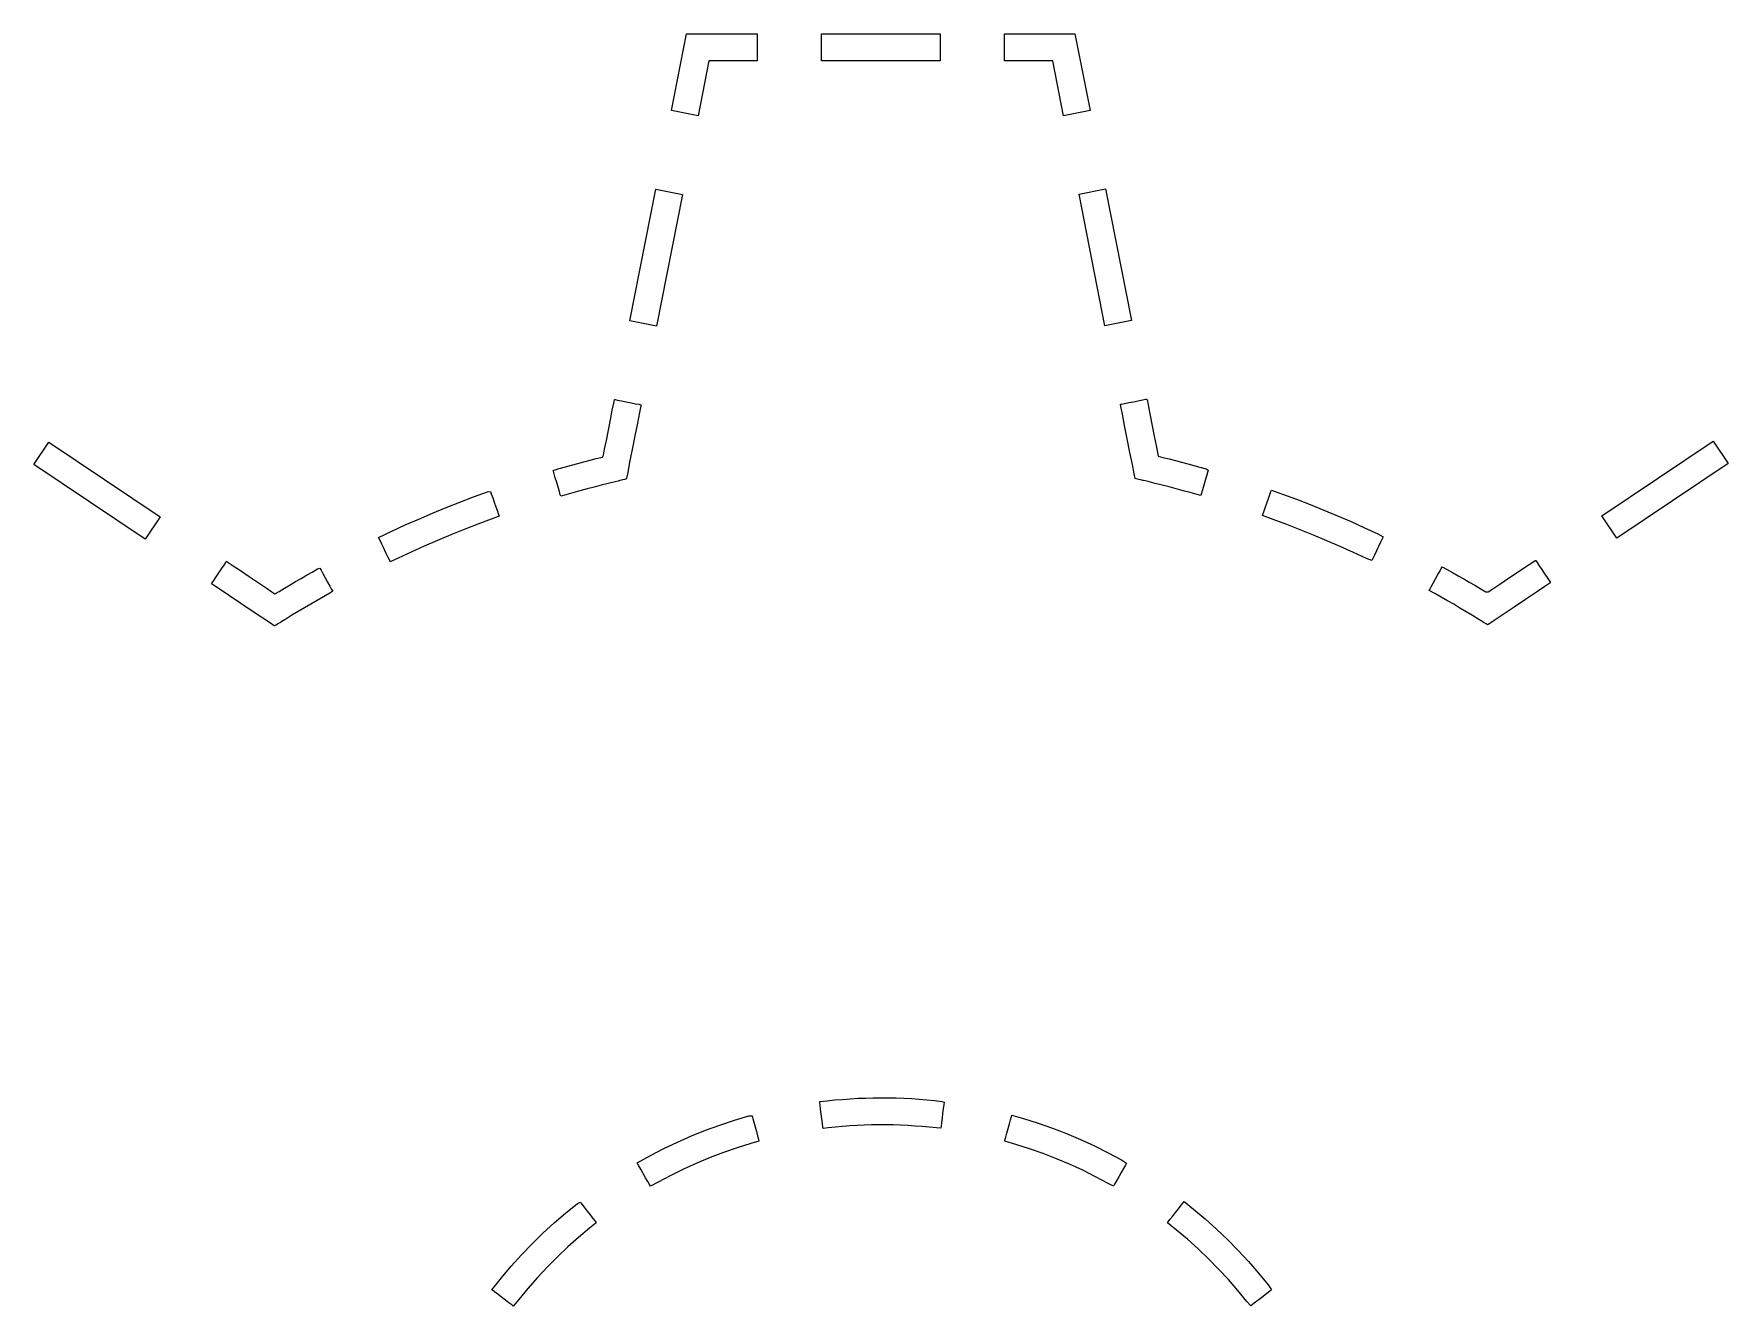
# Model space of a CAD drawing. Header units: metres. Extents: x 1612 to 2178, y 1755 to 2101.
# Drawn here: x 1655.31 to 1681.82, y 2038.31 to 2058.21 of the extents above; entities that cross this region are included whole.
import ezdxf

# ---------------------------------------------------------------- set-up
doc = ezdxf.new("R2010")
doc.units = ezdxf.units.M

msp = doc.modelspace()

# ---------------------------------------------------------------- linework, layer by layer
at = {"layer": 'COMPONENT0'}
for p, q in [((1665.289, 2057.009, 0), (1665.526, 2058.209, 0)), ((1665.526, 2058.209, 0), (1666.628, 2058.209, 0)), ((1666.628, 2058.209, 0), (1666.628, 2057.786, 0)), ((1667.636, 2057.786, 0), (1667.636, 2058.209, 0)), ((1667.636, 2058.209, 0), (1669.491, 2058.209, 0)), ((1669.491, 2058.209, 0), (1669.491, 2057.786, 0)), ((1670.5, 2057.786, 0), (1670.5, 2058.209, 0)), ((1670.5, 2058.209, 0), (1671.601, 2058.209, 0)), ((1671.601, 2058.209, 0), (1671.838, 2057.01, 0)), ((1665.874, 2057.786, 0), (1665.705, 2056.926, 0)), ((1666.628, 2057.786, 0), (1665.874, 2057.786, 0)), ((1669.491, 2057.786, 0), (1667.636, 2057.786, 0)), ((1671.253, 2057.786, 0), (1670.5, 2057.786, 0)), ((1671.423, 2056.928, 0), (1671.253, 2057.786, 0)), ((1665.705, 2056.926, 0), (1665.289, 2057.009, 0)), ((1671.838, 2057.01, 0), (1671.423, 2056.928, 0)), ((1664.64, 2053.72, 0), (1665.047, 2055.779, 0)), ((1665.047, 2055.779, 0), (1665.462, 2055.697, 0)), ((1671.665, 2055.701, 0), (1672.08, 2055.783, 0)), ((1672.08, 2055.783, 0), (1672.486, 2053.725, 0)), ((1665.462, 2055.697, 0), (1665.055, 2053.638, 0)), ((1672.071, 2053.643, 0), (1671.665, 2055.701, 0)), ((1665.055, 2053.638, 0), (1664.64, 2053.72, 0)), ((1672.486, 2053.725, 0), (1672.071, 2053.643, 0)), ((1664.335, 2052.175, 0), (1664.364, 2052.322, 0)), ((1664.364, 2052.322, 0), (1664.386, 2052.433, 0)), ((1664.386, 2052.433, 0), (1664.397, 2052.488, 0)), ((1664.397, 2052.488, 0), (1664.407, 2052.488, 0)), ((1664.407, 2052.488, 0), (1664.447, 2052.481, 0)), ((1664.447, 2052.481, 0), (1664.508, 2052.468, 0)), ((1664.508, 2052.468, 0), (1664.581, 2052.454, 0)), ((1664.581, 2052.454, 0), (1664.657, 2052.439, 0)), ((1664.657, 2052.439, 0), (1664.727, 2052.425, 0)), ((1664.727, 2052.425, 0), (1664.781, 2052.415, 0)), ((1664.781, 2052.415, 0), (1664.81, 2052.409, 0)), ((1664.809, 2052.389, 0), (1664.789, 2052.287, 0)), ((1664.81, 2052.409, 0), (1664.809, 2052.389, 0)), ((1672.313, 2052.416, 0), (1672.331, 2052.42, 0)), ((1672.321, 2052.379, 0), (1672.313, 2052.416, 0)), ((1672.344, 2052.259, 0), (1672.321, 2052.379, 0)), ((1672.331, 2052.42, 0), (1672.377, 2052.429, 0)), ((1672.377, 2052.429, 0), (1672.442, 2052.442, 0)), ((1672.442, 2052.442, 0), (1672.516, 2052.456, 0)), ((1672.516, 2052.456, 0), (1672.592, 2052.471, 0)), ((1672.592, 2052.471, 0), (1672.658, 2052.484, 0)), ((1672.658, 2052.484, 0), (1672.707, 2052.494, 0)), ((1672.707, 2052.494, 0), (1672.728, 2052.498, 0)), ((1672.728, 2052.498, 0), (1672.734, 2052.469, 0)), ((1672.734, 2052.469, 0), (1672.753, 2052.377, 0)), ((1672.753, 2052.377, 0), (1672.78, 2052.241, 0)), ((1664.303, 2052.011, 0), (1664.335, 2052.175, 0)), ((1664.756, 2052.122, 0), (1664.716, 2051.92, 0)), ((1664.789, 2052.287, 0), (1664.756, 2052.122, 0)), ((1672.379, 2052.083, 0), (1672.344, 2052.259, 0)), ((1672.42, 2051.875, 0), (1672.379, 2052.083, 0)), ((1672.78, 2052.241, 0), (1672.811, 2052.081, 0)), ((1672.811, 2052.081, 0), (1672.843, 2051.918, 0)), ((1655.315, 2051.474, 0), (1655.55, 2051.825, 0)), ((1655.55, 2051.825, 0), (1657.292, 2050.657, 0)), ((1664.244, 2051.715, 0), (1664.271, 2051.851, 0)), ((1664.271, 2051.851, 0), (1664.303, 2052.011, 0)), ((1664.716, 2051.92, 0), (1664.674, 2051.707, 0)), ((1672.462, 2051.663, 0), (1672.42, 2051.875, 0)), ((1672.843, 2051.918, 0), (1672.872, 2051.771, 0)), ((1672.872, 2051.771, 0), (1672.894, 2051.66, 0)), ((1679.843, 2050.673, 0), (1681.584, 2051.841, 0)), ((1681.584, 2051.841, 0), (1681.82, 2051.49, 0)), ((1663.822, 2051.49, 0), (1663.918, 2051.516, 0)), ((1663.918, 2051.516, 0), (1664.015, 2051.541, 0)), ((1664.015, 2051.541, 0), (1664.111, 2051.566, 0)), ((1664.111, 2051.566, 0), (1664.208, 2051.59, 0)), ((1664.208, 2051.59, 0), (1664.226, 2051.622, 0)), ((1664.226, 2051.622, 0), (1664.244, 2051.715, 0)), ((1664.635, 2051.508, 0), (1664.604, 2051.349, 0)), ((1664.674, 2051.707, 0), (1664.635, 2051.508, 0)), ((1672.5, 2051.472, 0), (1672.462, 2051.663, 0)), ((1672.894, 2051.66, 0), (1672.905, 2051.605, 0)), ((1672.905, 2051.605, 0), (1672.978, 2051.585, 0)), ((1672.978, 2051.585, 0), (1673.075, 2051.561, 0)), ((1673.075, 2051.561, 0), (1673.172, 2051.536, 0)), ((1673.172, 2051.536, 0), (1673.268, 2051.51, 0)), ((1673.268, 2051.51, 0), (1673.365, 2051.484, 0)), ((1657.056, 2050.305, 0), (1655.315, 2051.474, 0)), ((1663.438, 2051.382, 0), (1663.534, 2051.41, 0)), ((1663.442, 2051.369, 0), (1663.438, 2051.382, 0)), ((1663.454, 2051.327, 0), (1663.442, 2051.369, 0)), ((1663.472, 2051.266, 0), (1663.454, 2051.327, 0)), ((1663.494, 2051.193, 0), (1663.472, 2051.266, 0)), ((1663.534, 2051.41, 0), (1663.629, 2051.437, 0)), ((1663.629, 2051.437, 0), (1663.725, 2051.464, 0)), ((1663.725, 2051.464, 0), (1663.822, 2051.49, 0)), ((1664.571, 2051.242, 0), (1664.553, 2051.238, 0)), ((1664.581, 2051.245, 0), (1664.571, 2051.242, 0)), ((1664.585, 2051.258, 0), (1664.581, 2051.245, 0)), ((1664.604, 2051.349, 0), (1664.585, 2051.258, 0)), ((1672.528, 2051.328, 0), (1672.5, 2051.472, 0)), ((1672.542, 2051.257, 0), (1672.528, 2051.328, 0)), ((1672.546, 2051.253, 0), (1672.542, 2051.257, 0)), ((1672.559, 2051.25, 0), (1672.546, 2051.253, 0)), ((1672.578, 2051.245, 0), (1672.559, 2051.25, 0)), ((1672.602, 2051.24, 0), (1672.578, 2051.245, 0)), ((1672.626, 2051.234, 0), (1672.602, 2051.24, 0)), ((1673.365, 2051.484, 0), (1673.461, 2051.458, 0)), ((1673.461, 2051.458, 0), (1673.557, 2051.431, 0)), ((1673.557, 2051.431, 0), (1673.653, 2051.404, 0)), ((1673.659, 2051.293, 0), (1673.639, 2051.223, 0)), ((1673.653, 2051.404, 0), (1673.687, 2051.386, 0)), ((1673.676, 2051.351, 0), (1673.659, 2051.293, 0)), ((1673.687, 2051.386, 0), (1673.676, 2051.351, 0)), ((1681.82, 2051.49, 0), (1680.079, 2050.322, 0)), ((1662.194, 2050.967, 0), (1662.41, 2051.047, 0)), ((1662.41, 2051.047, 0), (1662.457, 2051.051, 0)), ((1662.457, 2051.051, 0), (1662.471, 2051.013, 0)), ((1662.471, 2051.013, 0), (1662.492, 2050.954, 0)), ((1663.515, 2051.119, 0), (1663.494, 2051.193, 0)), ((1663.535, 2051.052, 0), (1663.515, 2051.119, 0)), ((1663.55, 2051.002, 0), (1663.535, 2051.052, 0)), ((1663.557, 2050.977, 0), (1663.55, 2051.002, 0)), ((1663.639, 2051, 0), (1663.557, 2050.977, 0)), ((1663.748, 2051.031, 0), (1663.639, 2051, 0)), ((1663.858, 2051.062, 0), (1663.748, 2051.031, 0)), ((1663.968, 2051.091, 0), (1663.858, 2051.062, 0)), ((1664.078, 2051.121, 0), (1663.968, 2051.091, 0)), ((1664.189, 2051.149, 0), (1664.078, 2051.121, 0)), ((1664.299, 2051.177, 0), (1664.189, 2051.149, 0)), ((1664.409, 2051.204, 0), (1664.299, 2051.177, 0)), ((1664.453, 2051.214, 0), (1664.409, 2051.204, 0)), ((1664.464, 2051.217, 0), (1664.453, 2051.214, 0)), ((1664.483, 2051.221, 0), (1664.464, 2051.217, 0)), ((1664.506, 2051.227, 0), (1664.483, 2051.221, 0)), ((1664.53, 2051.232, 0), (1664.506, 2051.227, 0)), ((1664.553, 2051.238, 0), (1664.53, 2051.232, 0)), ((1672.648, 2051.229, 0), (1672.626, 2051.234, 0)), ((1672.666, 2051.225, 0), (1672.648, 2051.229, 0)), ((1672.675, 2051.223, 0), (1672.666, 2051.225, 0)), ((1672.745, 2051.206, 0), (1672.675, 2051.223, 0)), ((1672.855, 2051.179, 0), (1672.745, 2051.206, 0)), ((1672.966, 2051.152, 0), (1672.855, 2051.179, 0)), ((1673.076, 2051.123, 0), (1672.966, 2051.152, 0)), ((1673.186, 2051.094, 0), (1673.076, 2051.123, 0)), ((1673.296, 2051.064, 0), (1673.186, 2051.094, 0)), ((1673.406, 2051.034, 0), (1673.296, 2051.064, 0)), ((1673.516, 2051.003, 0), (1673.406, 2051.034, 0)), ((1673.571, 2050.991, 0), (1673.516, 2051.003, 0)), ((1673.581, 2051.023, 0), (1673.571, 2050.991, 0)), ((1673.597, 2051.079, 0), (1673.581, 2051.023, 0)), ((1673.617, 2051.148, 0), (1673.597, 2051.079, 0)), ((1673.639, 2051.223, 0), (1673.617, 2051.148, 0)), ((1674.628, 2050.94, 0), (1674.651, 2051.004, 0)), ((1674.651, 2051.004, 0), (1674.668, 2051.051, 0)), ((1674.668, 2051.051, 0), (1674.676, 2051.074, 0)), ((1674.676, 2051.074, 0), (1674.849, 2051.012, 0)), ((1674.849, 2051.012, 0), (1675.066, 2050.931, 0)), ((1661.337, 2050.621, 0), (1661.549, 2050.712, 0)), ((1661.549, 2050.712, 0), (1661.763, 2050.8, 0)), ((1661.763, 2050.8, 0), (1661.978, 2050.885, 0)), ((1661.978, 2050.885, 0), (1662.194, 2050.967, 0)), ((1662.492, 2050.954, 0), (1662.516, 2050.885, 0)), ((1662.516, 2050.885, 0), (1662.542, 2050.812, 0)), ((1662.542, 2050.812, 0), (1662.566, 2050.746, 0)), ((1662.566, 2050.746, 0), (1662.584, 2050.694, 0)), ((1674.54, 2050.692, 0), (1674.555, 2050.735, 0)), ((1674.555, 2050.735, 0), (1674.577, 2050.797, 0)), ((1674.577, 2050.797, 0), (1674.602, 2050.868, 0)), ((1674.602, 2050.868, 0), (1674.628, 2050.94, 0)), ((1675.066, 2050.931, 0), (1675.281, 2050.848, 0)), ((1675.281, 2050.848, 0), (1675.496, 2050.761, 0)), ((1675.496, 2050.761, 0), (1675.709, 2050.672, 0)), ((1657.292, 2050.657, 0), (1657.056, 2050.305, 0)), ((1660.915, 2050.432, 0), (1661.125, 2050.528, 0)), ((1661.125, 2050.528, 0), (1661.337, 2050.621, 0)), ((1662.048, 2050.457, 0), (1661.838, 2050.373, 0)), ((1662.258, 2050.539, 0), (1662.048, 2050.457, 0)), ((1662.469, 2050.618, 0), (1662.258, 2050.539, 0)), ((1662.594, 2050.666, 0), (1662.469, 2050.618, 0)), ((1662.584, 2050.694, 0), (1662.594, 2050.666, 0)), ((1674.534, 2050.676, 0), (1674.54, 2050.692, 0)), ((1674.704, 2050.615, 0), (1674.534, 2050.676, 0)), ((1674.915, 2050.536, 0), (1674.704, 2050.615, 0)), ((1675.125, 2050.454, 0), (1674.915, 2050.536, 0)), ((1675.335, 2050.369, 0), (1675.125, 2050.454, 0)), ((1675.709, 2050.672, 0), (1675.921, 2050.58, 0)), ((1675.921, 2050.58, 0), (1676.132, 2050.485, 0)), ((1676.132, 2050.485, 0), (1676.341, 2050.388, 0)), ((1680.079, 2050.322, 0), (1679.843, 2050.673, 0)), ((1660.707, 2050.333, 0), (1660.915, 2050.432, 0)), ((1660.712, 2050.323, 0), (1660.707, 2050.333, 0)), ((1660.73, 2050.286, 0), (1660.712, 2050.323, 0)), ((1660.757, 2050.23, 0), (1660.73, 2050.286, 0)), ((1660.789, 2050.164, 0), (1660.757, 2050.23, 0)), ((1661.422, 2050.196, 0), (1661.217, 2050.104, 0)), ((1661.63, 2050.286, 0), (1661.422, 2050.196, 0)), ((1661.838, 2050.373, 0), (1661.63, 2050.286, 0)), ((1675.543, 2050.282, 0), (1675.335, 2050.369, 0)), ((1675.751, 2050.192, 0), (1675.543, 2050.282, 0)), ((1675.957, 2050.1, 0), (1675.751, 2050.192, 0)), ((1676.35, 2050.193, 0), (1676.317, 2050.123, 0)), ((1676.341, 2050.388, 0), (1676.422, 2050.343, 0)), ((1676.381, 2050.258, 0), (1676.35, 2050.193, 0)), ((1676.406, 2050.311, 0), (1676.381, 2050.258, 0)), ((1676.422, 2050.343, 0), (1676.406, 2050.311, 0)), ((1658.29, 2049.9, 0), (1658.318, 2049.941, 0)), ((1658.318, 2049.941, 0), (1658.33, 2049.96, 0)), ((1658.33, 2049.96, 0), (1658.355, 2049.943, 0)), ((1658.355, 2049.943, 0), (1658.433, 2049.891, 0)), ((1660.822, 2050.094, 0), (1660.789, 2050.164, 0)), ((1660.853, 2050.031, 0), (1660.822, 2050.094, 0)), ((1660.876, 2049.981, 0), (1660.853, 2050.031, 0)), ((1660.889, 2049.954, 0), (1660.876, 2049.981, 0)), ((1661.012, 2050.01, 0), (1660.889, 2049.954, 0)), ((1661.217, 2050.104, 0), (1661.012, 2050.01, 0)), ((1676.161, 2050.006, 0), (1675.957, 2050.1, 0)), ((1676.245, 2049.973, 0), (1676.161, 2050.006, 0)), ((1676.26, 2050.005, 0), (1676.245, 2049.973, 0)), ((1676.286, 2050.058, 0), (1676.26, 2050.005, 0)), ((1676.317, 2050.123, 0), (1676.286, 2050.058, 0)), ((1678.649, 2049.872, 0), (1678.748, 2049.938, 0)), ((1678.748, 2049.938, 0), (1678.801, 2049.974, 0)), ((1678.801, 2049.974, 0), (1678.81, 2049.971, 0)), ((1678.81, 2049.971, 0), (1678.83, 2049.94, 0)), ((1678.83, 2049.94, 0), (1678.864, 2049.891, 0)), ((1658.104, 2049.623, 0), (1658.13, 2049.662, 0)), ((1658.13, 2049.662, 0), (1658.167, 2049.717, 0)), ((1658.167, 2049.717, 0), (1658.209, 2049.78, 0)), ((1658.209, 2049.78, 0), (1658.252, 2049.844, 0)), ((1658.252, 2049.844, 0), (1658.29, 2049.9, 0)), ((1658.433, 2049.891, 0), (1658.548, 2049.814, 0)), ((1658.548, 2049.814, 0), (1658.683, 2049.723, 0)), ((1658.683, 2049.723, 0), (1658.821, 2049.63, 0)), ((1659.408, 2049.643, 0), (1659.494, 2049.693, 0)), ((1659.494, 2049.693, 0), (1659.581, 2049.743, 0)), ((1659.581, 2049.743, 0), (1659.667, 2049.792, 0)), ((1659.667, 2049.792, 0), (1659.754, 2049.841, 0)), ((1659.754, 2049.841, 0), (1659.79, 2049.852, 0)), ((1659.79, 2049.852, 0), (1659.808, 2049.82, 0)), ((1659.808, 2049.82, 0), (1659.837, 2049.768, 0)), ((1659.837, 2049.768, 0), (1659.873, 2049.703, 0)), ((1659.873, 2049.703, 0), (1659.91, 2049.635, 0)), ((1677.206, 2049.619, 0), (1677.243, 2049.685, 0)), ((1677.243, 2049.685, 0), (1677.28, 2049.753, 0)), ((1677.28, 2049.753, 0), (1677.313, 2049.812, 0)), ((1677.313, 2049.812, 0), (1677.337, 2049.856, 0)), ((1677.337, 2049.856, 0), (1677.347, 2049.875, 0)), ((1677.347, 2049.875, 0), (1677.424, 2049.833, 0)), ((1677.424, 2049.833, 0), (1677.51, 2049.784, 0)), ((1677.51, 2049.784, 0), (1677.597, 2049.735, 0)), ((1677.597, 2049.735, 0), (1677.684, 2049.685, 0)), ((1677.684, 2049.685, 0), (1677.77, 2049.635, 0)), ((1678.25, 2049.604, 0), (1678.383, 2049.694, 0)), ((1678.383, 2049.694, 0), (1678.522, 2049.787, 0)), ((1678.522, 2049.787, 0), (1678.649, 2049.872, 0)), ((1678.864, 2049.891, 0), (1678.905, 2049.83, 0)), ((1678.905, 2049.83, 0), (1678.948, 2049.765, 0)), ((1678.948, 2049.765, 0), (1678.988, 2049.705, 0)), ((1678.988, 2049.705, 0), (1679.021, 2049.657, 0)), ((1679.021, 2049.657, 0), (1679.039, 2049.629, 0)), ((1658.094, 2049.608, 0), (1658.104, 2049.623, 0)), ((1658.126, 2049.587, 0), (1658.094, 2049.608, 0)), ((1658.227, 2049.519, 0), (1658.126, 2049.587, 0)), ((1658.377, 2049.419, 0), (1658.227, 2049.519, 0)), ((1658.552, 2049.301, 0), (1658.377, 2049.419, 0)), ((1658.821, 2049.63, 0), (1658.946, 2049.547, 0)), ((1658.946, 2049.547, 0), (1659.039, 2049.484, 0)), ((1659.039, 2049.484, 0), (1659.086, 2049.453, 0)), ((1659.086, 2049.453, 0), (1659.151, 2049.49, 0)), ((1659.151, 2049.49, 0), (1659.236, 2049.542, 0)), ((1659.236, 2049.542, 0), (1659.322, 2049.593, 0)), ((1659.322, 2049.593, 0), (1659.408, 2049.643, 0)), ((1659.843, 2049.405, 0), (1659.744, 2049.348, 0)), ((1659.942, 2049.461, 0), (1659.843, 2049.405, 0)), ((1659.91, 2049.635, 0), (1659.945, 2049.572, 0)), ((1659.989, 2049.492, 0), (1659.942, 2049.461, 0)), ((1659.945, 2049.572, 0), (1659.973, 2049.521, 0)), ((1659.973, 2049.521, 0), (1659.989, 2049.492, 0)), ((1677.143, 2049.504, 0), (1677.152, 2049.52, 0)), ((1677.23, 2049.456, 0), (1677.143, 2049.504, 0)), ((1677.152, 2049.52, 0), (1677.174, 2049.561, 0)), ((1677.174, 2049.561, 0), (1677.206, 2049.619, 0)), ((1677.329, 2049.4, 0), (1677.23, 2049.456, 0)), ((1677.428, 2049.344, 0), (1677.329, 2049.4, 0)), ((1677.77, 2049.635, 0), (1677.856, 2049.584, 0)), ((1677.856, 2049.584, 0), (1677.942, 2049.533, 0)), ((1677.942, 2049.533, 0), (1678.027, 2049.482, 0)), ((1678.027, 2049.482, 0), (1678.067, 2049.481, 0)), ((1678.067, 2049.481, 0), (1678.139, 2049.529, 0)), ((1678.139, 2049.529, 0), (1678.25, 2049.604, 0)), ((1678.82, 2049.476, 0), (1678.651, 2049.364, 0)), ((1678.953, 2049.566, 0), (1678.82, 2049.476, 0)), ((1679.031, 2049.618, 0), (1678.953, 2049.566, 0)), ((1679.039, 2049.629, 0), (1679.031, 2049.618, 0)), ((1658.732, 2049.18, 0), (1658.552, 2049.301, 0)), ((1658.894, 2049.072, 0), (1658.732, 2049.18, 0)), ((1659.449, 2049.175, 0), (1659.352, 2049.117, 0)), ((1659.547, 2049.234, 0), (1659.449, 2049.175, 0)), ((1659.645, 2049.291, 0), (1659.547, 2049.234, 0)), ((1659.744, 2049.348, 0), (1659.645, 2049.291, 0)), ((1677.527, 2049.287, 0), (1677.428, 2049.344, 0)), ((1677.625, 2049.229, 0), (1677.527, 2049.287, 0)), ((1677.723, 2049.171, 0), (1677.625, 2049.229, 0)), ((1677.821, 2049.112, 0), (1677.723, 2049.171, 0)), ((1678.3, 2049.128, 0), (1678.16, 2049.034, 0)), ((1678.471, 2049.242, 0), (1678.3, 2049.128, 0)), ((1678.651, 2049.364, 0), (1678.471, 2049.242, 0)), ((1659.016, 2048.99, 0), (1658.894, 2049.072, 0)), ((1659.076, 2048.95, 0), (1659.016, 2048.99, 0)), ((1659.081, 2048.949, 0), (1659.076, 2048.95, 0)), ((1659.092, 2048.956, 0), (1659.081, 2048.949, 0)), ((1659.11, 2048.967, 0), (1659.092, 2048.956, 0)), ((1659.13, 2048.98, 0), (1659.11, 2048.967, 0)), ((1659.151, 2048.993, 0), (1659.13, 2048.98, 0)), ((1659.171, 2049.005, 0), (1659.151, 2048.993, 0)), ((1659.186, 2049.015, 0), (1659.171, 2049.005, 0)), ((1659.194, 2049.02, 0), (1659.186, 2049.015, 0)), ((1659.255, 2049.057, 0), (1659.194, 2049.02, 0)), ((1659.352, 2049.117, 0), (1659.255, 2049.057, 0)), ((1677.918, 2049.052, 0), (1677.821, 2049.112, 0)), ((1677.945, 2049.036, 0), (1677.918, 2049.052, 0)), ((1677.956, 2049.029, 0), (1677.945, 2049.036, 0)), ((1677.973, 2049.018, 0), (1677.956, 2049.029, 0)), ((1677.993, 2049.005, 0), (1677.973, 2049.018, 0)), ((1678.014, 2048.992, 0), (1677.993, 2049.005, 0)), ((1678.034, 2048.98, 0), (1678.014, 2048.992, 0)), ((1678.049, 2048.971, 0), (1678.034, 2048.98, 0)), ((1678.057, 2048.966, 0), (1678.049, 2048.971, 0)), ((1678.074, 2048.976, 0), (1678.057, 2048.966, 0)), ((1678.16, 2049.034, 0), (1678.074, 2048.976, 0)), ((1667.608, 2041.508, 0), (1667.726, 2041.522, 0)), ((1667.61, 2041.495, 0), (1667.608, 2041.508, 0)), ((1667.615, 2041.452, 0), (1667.61, 2041.495, 0)), ((1667.623, 2041.389, 0), (1667.615, 2041.452, 0)), ((1667.726, 2041.522, 0), (1667.845, 2041.534, 0)), ((1667.845, 2041.534, 0), (1667.964, 2041.544, 0)), ((1667.964, 2041.544, 0), (1668.084, 2041.553, 0)), ((1668.084, 2041.553, 0), (1668.204, 2041.56, 0)), ((1668.204, 2041.56, 0), (1668.324, 2041.564, 0)), ((1668.324, 2041.564, 0), (1668.444, 2041.568, 0)), ((1668.444, 2041.568, 0), (1668.564, 2041.569, 0)), ((1668.564, 2041.569, 0), (1668.684, 2041.568, 0)), ((1668.684, 2041.568, 0), (1668.804, 2041.566, 0)), ((1668.804, 2041.566, 0), (1668.924, 2041.561, 0)), ((1668.924, 2041.561, 0), (1669.044, 2041.555, 0)), ((1669.044, 2041.555, 0), (1669.164, 2041.547, 0)), ((1669.164, 2041.547, 0), (1669.283, 2041.537, 0)), ((1669.283, 2041.537, 0), (1669.402, 2041.525, 0)), ((1669.402, 2041.525, 0), (1669.521, 2041.512, 0)), ((1669.521, 2041.512, 0), (1669.553, 2041.499, 0)), ((1669.548, 2041.46, 0), (1669.541, 2041.399, 0)), ((1669.553, 2041.499, 0), (1669.548, 2041.46, 0)), ((1666.048, 2041.142, 0), (1666.273, 2041.216, 0)), ((1666.273, 2041.216, 0), (1666.501, 2041.284, 0)), ((1666.501, 2041.284, 0), (1666.55, 2041.286, 0)), ((1666.55, 2041.286, 0), (1666.561, 2041.246, 0)), ((1666.561, 2041.246, 0), (1666.577, 2041.187, 0)), ((1666.577, 2041.187, 0), (1666.597, 2041.115, 0)), ((1667.632, 2041.314, 0), (1667.623, 2041.389, 0)), ((1667.642, 2041.238, 0), (1667.632, 2041.314, 0)), ((1667.651, 2041.168, 0), (1667.642, 2041.238, 0)), ((1667.657, 2041.116, 0), (1667.651, 2041.168, 0)), ((1669.513, 2041.178, 0), (1669.506, 2041.122, 0)), ((1669.522, 2041.248, 0), (1669.513, 2041.178, 0)), ((1669.531, 2041.325, 0), (1669.522, 2041.248, 0)), ((1669.541, 2041.399, 0), (1669.531, 2041.325, 0)), ((1670.577, 2041.159, 0), (1670.595, 2041.225, 0)), ((1670.595, 2041.225, 0), (1670.608, 2041.274, 0)), ((1670.608, 2041.274, 0), (1670.614, 2041.297, 0)), ((1670.614, 2041.297, 0), (1670.797, 2041.245, 0)), ((1670.797, 2041.245, 0), (1671.024, 2041.173, 0)), ((1671.024, 2041.173, 0), (1671.248, 2041.094, 0)), ((1665.386, 2040.876, 0), (1665.604, 2040.971, 0)), ((1665.604, 2040.971, 0), (1665.824, 2041.06, 0)), ((1665.824, 2041.06, 0), (1666.048, 2041.142, 0)), ((1666.597, 2041.115, 0), (1666.617, 2041.041, 0)), ((1666.617, 2041.041, 0), (1666.636, 2040.973, 0)), ((1666.636, 2040.973, 0), (1666.65, 2040.92, 0)), ((1666.65, 2040.92, 0), (1666.658, 2040.891, 0)), ((1667.661, 2041.089, 0), (1667.657, 2041.116, 0)), ((1667.741, 2041.097, 0), (1667.661, 2041.089, 0)), ((1667.853, 2041.109, 0), (1667.741, 2041.097, 0)), ((1667.966, 2041.12, 0), (1667.853, 2041.109, 0)), ((1668.079, 2041.128, 0), (1667.966, 2041.12, 0)), ((1668.192, 2041.135, 0), (1668.079, 2041.128, 0)), ((1668.305, 2041.14, 0), (1668.192, 2041.135, 0)), ((1668.419, 2041.144, 0), (1668.305, 2041.14, 0)), ((1668.532, 2041.145, 0), (1668.419, 2041.144, 0)), ((1668.646, 2041.145, 0), (1668.532, 2041.145, 0)), ((1668.759, 2041.143, 0), (1668.646, 2041.145, 0)), ((1668.873, 2041.14, 0), (1668.759, 2041.143, 0)), ((1668.986, 2041.134, 0), (1668.873, 2041.14, 0)), ((1669.1, 2041.127, 0), (1668.986, 2041.134, 0)), ((1669.213, 2041.118, 0), (1669.1, 2041.127, 0)), ((1669.325, 2041.108, 0), (1669.213, 2041.118, 0)), ((1669.437, 2041.096, 0), (1669.325, 2041.108, 0)), ((1669.502, 2041.091, 0), (1669.437, 2041.096, 0)), ((1669.506, 2041.122, 0), (1669.502, 2041.091, 0)), ((1670.503, 2040.889, 0), (1670.507, 2040.906, 0)), ((1670.507, 2040.906, 0), (1670.519, 2040.95, 0)), ((1670.519, 2040.95, 0), (1670.537, 2041.013, 0)), ((1670.537, 2041.013, 0), (1670.557, 2041.086, 0)), ((1670.557, 2041.086, 0), (1670.577, 2041.159, 0)), ((1671.248, 2041.094, 0), (1671.47, 2041.008, 0)), ((1671.47, 2041.008, 0), (1671.69, 2040.915, 0)), ((1671.69, 2040.915, 0), (1671.906, 2040.815, 0)), ((1664.751, 2040.549, 0), (1664.959, 2040.664, 0)), ((1664.959, 2040.664, 0), (1665.171, 2040.773, 0)), ((1665.171, 2040.773, 0), (1665.386, 2040.876, 0)), ((1666.102, 2040.712, 0), (1665.892, 2040.632, 0)), ((1666.315, 2040.785, 0), (1666.102, 2040.712, 0)), ((1666.529, 2040.852, 0), (1666.315, 2040.785, 0)), ((1666.658, 2040.891, 0), (1666.529, 2040.852, 0)), ((1670.676, 2040.839, 0), (1670.503, 2040.889, 0)), ((1670.89, 2040.771, 0), (1670.676, 2040.839, 0)), ((1671.102, 2040.697, 0), (1670.89, 2040.771, 0)), ((1671.311, 2040.616, 0), (1671.102, 2040.697, 0)), ((1671.906, 2040.815, 0), (1672.119, 2040.709, 0)), ((1672.119, 2040.709, 0), (1672.329, 2040.596, 0)), ((1664.756, 2040.539, 0), (1664.751, 2040.549, 0)), ((1664.777, 2040.503, 0), (1664.756, 2040.539, 0)), ((1664.808, 2040.45, 0), (1664.777, 2040.503, 0)), ((1664.844, 2040.385, 0), (1664.808, 2040.45, 0)), ((1664.883, 2040.319, 0), (1664.844, 2040.385, 0)), ((1665.48, 2040.453, 0), (1665.278, 2040.353, 0)), ((1665.685, 2040.545, 0), (1665.48, 2040.453, 0)), ((1665.892, 2040.632, 0), (1665.685, 2040.545, 0)), ((1671.518, 2040.528, 0), (1671.311, 2040.616, 0)), ((1671.723, 2040.434, 0), (1671.518, 2040.528, 0)), ((1671.924, 2040.333, 0), (1671.723, 2040.434, 0)), ((1672.326, 2040.399, 0), (1672.287, 2040.332, 0)), ((1672.362, 2040.462, 0), (1672.326, 2040.399, 0)), ((1672.329, 2040.596, 0), (1672.409, 2040.544, 0)), ((1672.391, 2040.513, 0), (1672.362, 2040.462, 0)), ((1672.409, 2040.544, 0), (1672.391, 2040.513, 0)), ((1664.918, 2040.258, 0), (1664.883, 2040.319, 0)), ((1664.945, 2040.21, 0), (1664.918, 2040.258, 0)), ((1664.96, 2040.184, 0), (1664.945, 2040.21, 0)), ((1665.079, 2040.248, 0), (1664.96, 2040.184, 0)), ((1665.278, 2040.353, 0), (1665.079, 2040.248, 0)), ((1672.123, 2040.227, 0), (1671.924, 2040.333, 0)), ((1672.204, 2040.188, 0), (1672.123, 2040.227, 0)), ((1672.222, 2040.219, 0), (1672.204, 2040.188, 0)), ((1672.251, 2040.269, 0), (1672.222, 2040.219, 0)), ((1672.287, 2040.332, 0), (1672.251, 2040.269, 0)), ((1663.632, 2039.766, 0), (1663.817, 2039.917, 0)), ((1663.817, 2039.917, 0), (1663.861, 2039.937, 0)), ((1663.861, 2039.937, 0), (1663.886, 2039.905, 0)), ((1663.886, 2039.905, 0), (1663.924, 2039.856, 0)), ((1663.924, 2039.856, 0), (1663.97, 2039.797, 0)), ((1673.221, 2039.834, 0), (1673.263, 2039.887, 0)), ((1673.263, 2039.887, 0), (1673.294, 2039.927, 0)), ((1673.294, 2039.927, 0), (1673.308, 2039.946, 0)), ((1673.308, 2039.946, 0), (1673.458, 2039.828, 0)), ((1663.277, 2039.449, 0), (1663.452, 2039.611, 0)), ((1663.452, 2039.611, 0), (1663.632, 2039.766, 0)), ((1663.97, 2039.797, 0), (1664.017, 2039.737, 0)), ((1664.112, 2039.614, 0), (1664.009, 2039.528, 0)), ((1664.017, 2039.737, 0), (1664.06, 2039.681, 0)), ((1664.06, 2039.681, 0), (1664.094, 2039.638, 0)), ((1664.094, 2039.638, 0), (1664.112, 2039.614, 0)), ((1673.049, 2039.613, 0), (1673.059, 2039.626, 0)), ((1673.189, 2039.5, 0), (1673.049, 2039.613, 0)), ((1673.059, 2039.626, 0), (1673.088, 2039.663, 0)), ((1673.088, 2039.663, 0), (1673.128, 2039.714, 0)), ((1673.128, 2039.714, 0), (1673.174, 2039.773, 0)), ((1673.174, 2039.773, 0), (1673.221, 2039.834, 0)), ((1673.458, 2039.828, 0), (1673.639, 2039.674, 0)), ((1673.639, 2039.674, 0), (1673.816, 2039.515, 0)), ((1663.108, 2039.283, 0), (1663.277, 2039.449, 0)), ((1663.836, 2039.384, 0), (1663.668, 2039.235, 0)), ((1664.009, 2039.528, 0), (1663.836, 2039.384, 0)), ((1673.361, 2039.355, 0), (1673.189, 2039.5, 0)), ((1673.528, 2039.205, 0), (1673.361, 2039.355, 0)), ((1673.816, 2039.515, 0), (1673.988, 2039.351, 0)), ((1673.988, 2039.351, 0), (1674.155, 2039.181, 0)), ((1662.783, 2038.935, 0), (1662.943, 2039.111, 0)), ((1662.943, 2039.111, 0), (1663.108, 2039.283, 0)), ((1663.504, 2039.08, 0), (1663.345, 2038.921, 0)), ((1663.668, 2039.235, 0), (1663.504, 2039.08, 0)), ((1673.691, 2039.049, 0), (1673.528, 2039.205, 0)), ((1673.849, 2038.889, 0), (1673.691, 2039.049, 0)), ((1674.155, 2039.181, 0), (1674.317, 2039.007, 0)), ((1662.629, 2038.753, 0), (1662.783, 2038.935, 0)), ((1663.345, 2038.921, 0), (1663.192, 2038.757, 0)), ((1674.002, 2038.724, 0), (1673.849, 2038.889, 0)), ((1674.317, 2039.007, 0), (1674.473, 2038.827, 0)), ((1674.473, 2038.827, 0), (1674.624, 2038.643, 0)), ((1662.481, 2038.567, 0), (1662.629, 2038.753, 0)), ((1662.49, 2038.56, 0), (1662.481, 2038.567, 0)), ((1662.522, 2038.535, 0), (1662.49, 2038.56, 0)), ((1662.571, 2038.497, 0), (1662.522, 2038.535, 0)), ((1663.043, 2038.588, 0), (1662.9, 2038.414, 0)), ((1663.192, 2038.757, 0), (1663.043, 2038.588, 0)), ((1674.149, 2038.554, 0), (1674.002, 2038.724, 0)), ((1674.292, 2038.38, 0), (1674.149, 2038.554, 0)), ((1674.649, 2038.542, 0), (1674.603, 2038.506, 0)), ((1674.624, 2038.643, 0), (1674.677, 2038.564, 0)), ((1674.677, 2038.564, 0), (1674.649, 2038.542, 0)), ((1662.63, 2038.452, 0), (1662.571, 2038.497, 0)), ((1662.691, 2038.405, 0), (1662.63, 2038.452, 0)), ((1662.747, 2038.362, 0), (1662.691, 2038.405, 0)), ((1662.79, 2038.328, 0), (1662.747, 2038.362, 0)), ((1662.814, 2038.31, 0), (1662.79, 2038.328, 0)), ((1662.9, 2038.414, 0), (1662.814, 2038.31, 0)), ((1674.353, 2038.313, 0), (1674.292, 2038.38, 0)), ((1674.381, 2038.335, 0), (1674.353, 2038.313, 0)), ((1674.427, 2038.371, 0), (1674.381, 2038.335, 0)), ((1674.484, 2038.415, 0), (1674.427, 2038.371, 0)), ((1674.545, 2038.462, 0), (1674.484, 2038.415, 0)), ((1674.603, 2038.506, 0), (1674.545, 2038.462, 0))]:
    msp.add_line(p, q, dxfattribs=at)

doc.saveas('drawing.dxf')
